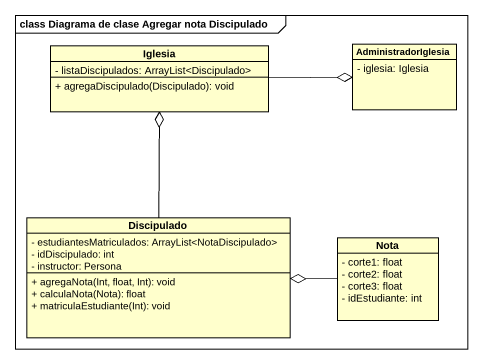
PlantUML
@startuml
mainframe class Diagrama de clase Agregar nota Discipulado
hide circle
hide empty members
skinparam classAttributeIconSize 0
class Iglesia {
  - listaDiscipulados: ArrayList<Discipulado>
  + agregaDiscipulado(Discipulado): void
}
class AdministradorIglesia {
  - iglesia: Iglesia
}
class Discipulado {
  - estudiantesMatriculados: ArrayList<NotaDiscipulado>
  - idDiscipulado: int
  - instructor: Persona
  + agregaNota(Int, float, Int): void
  + calculaNota(Nota): float
  + matriculaEstudiante(Int): void
}
class Nota {
  - corte1: float
  - corte2: float
  - corte3: float
  - idEstudiante: int
}
Iglesia -right-o AdministradorIglesia
Discipulado -up-o Iglesia
Nota -left-o Discipulado
@enduml
